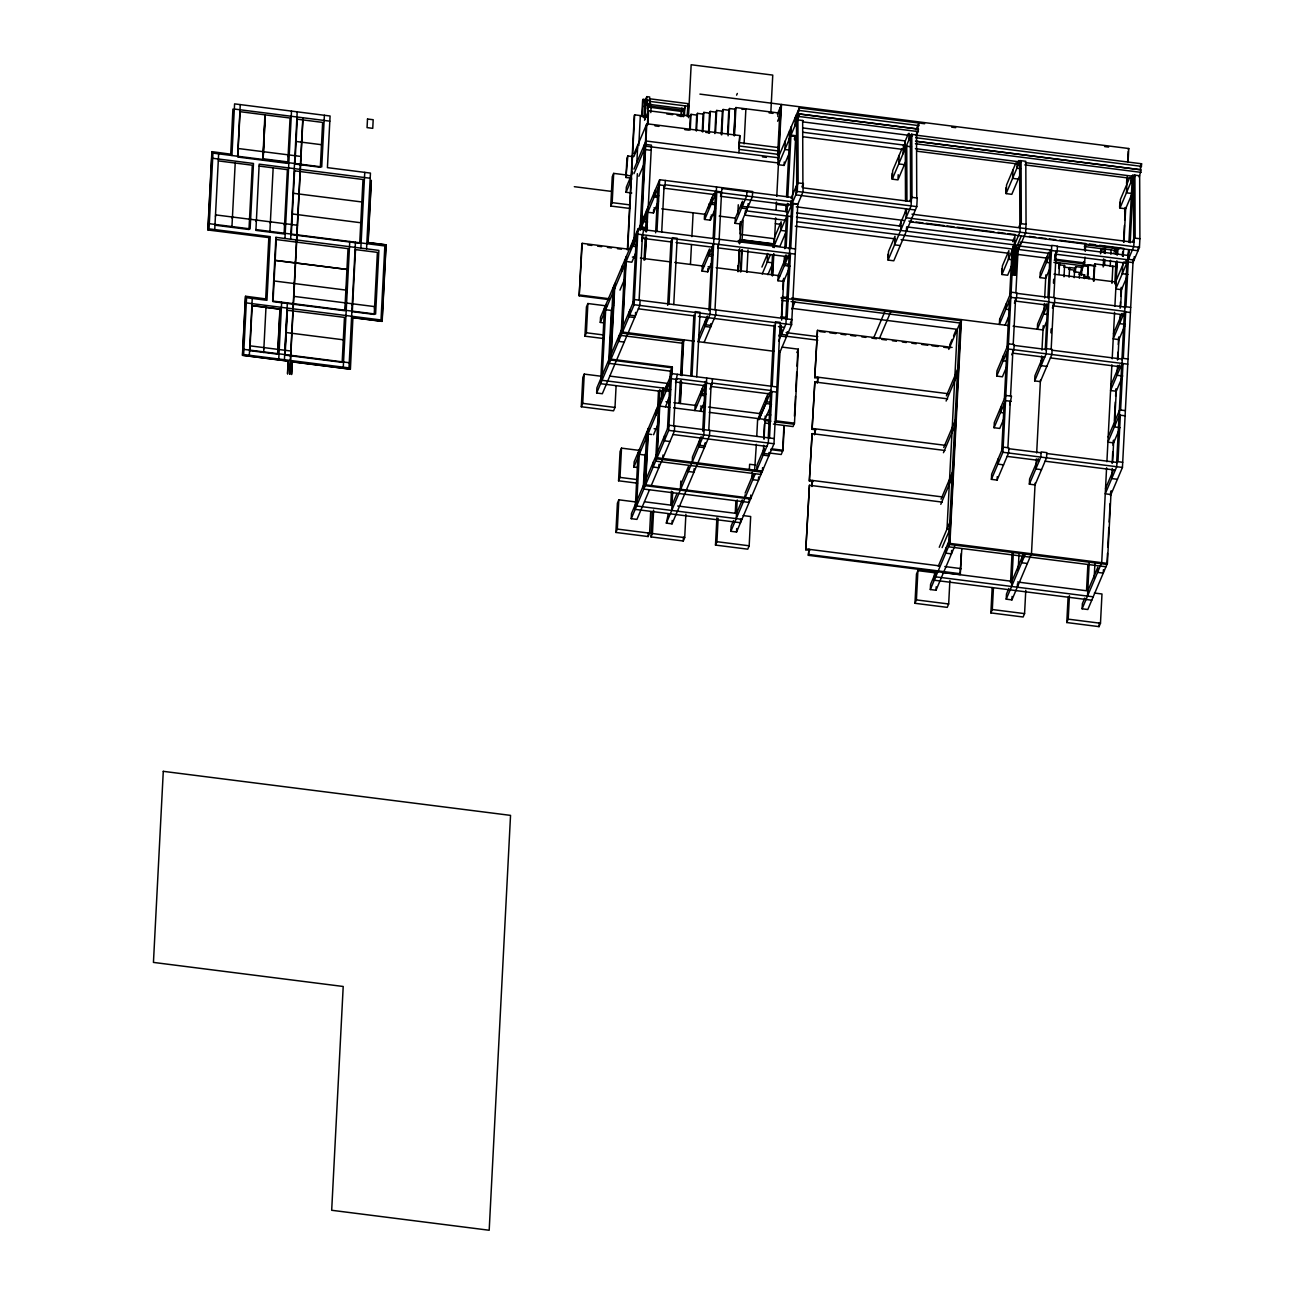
<?xml version="1.0" encoding="UTF-8"?>
<svg xmlns="http://www.w3.org/2000/svg" width="1295" height="1295" viewBox="0 0 1295 1295"><rect width="100%" height="100%" fill="white"/><g stroke="black" fill="none" stroke-linecap="round" stroke-linejoin="round"><path stroke-width="1.5" d="M738.344 270.509L739.186 250.761M740.109 229.037L740.287 225.087M262.772 160.094L264.908 114.964M208.009 229.895L212.04 151.79M214.743 229.587L218.645 153.846M232.906 109.088L230.72 154.17L211.894 151.644L207.864 229.992L268.842 237.6L265.685 298.902L245.483 296.215L242.44 355.348L288.137 361.143L287.49 373.494M231.918 155.529L234.589 103.875L330.079 116L327.425 167.638L370.451 173.093L366.55 248.834M231.918 227.208L235.204 163.17M237.616 156.242L240.271 104.604M245.613 296.361L242.586 355.235L288.283 361.03L287.603 374.012M249.336 355.251L252.25 298.449M249.854 350.767L252.169 305.669L280.076 309.214L277.745 354.312M263.662 352.515L265.977 307.417M269.862 232.015L273.164 167.978M277.599 354.296L279.93 309.197M278.749 358.99L281.662 302.188M284.949 238.49L291.505 111.095M284.431 359.719L287.361 302.9M290.647 239.203L297.202 111.823M284.787 355.202L287.118 310.104M289.643 374.271L302.82 118.428L302.463 119.723M289.821 374.304L302.998 118.444M291.537 374.012L292.168 361.726L350.265 369.091M291.65 374.53L292.298 361.872L350.411 369.237L352.92 317.55L382.025 321.241L385.959 244.917L367.99 242.634L371.196 180.458M324.397 115.271L321.727 166.909L212.947 153.118L209.045 228.859L270.234 236.613L266.948 300.31L246.568 297.72L243.638 354.539L348.986 367.893L355.445 242.23M345.49 309.618L346.817 283.783M343.288 367.181L349.763 241.517M360.852 248.122L364.753 172.381M371.341 180.474L368.136 242.521L386.104 244.804L382.154 321.403L353.049 317.712M608.731 299.566L579.173 295.81L581.843 244.172L582.2 243.33L629.483 249.32M579.173 295.81L582.2 243.33M616.096 385.991L614.995 407.456L613.555 410.839L581.309 406.76L582.815 377.492L584.239 374.109L601.317 376.262M603.907 338.578L584.935 336.182L586.441 306.915L587.881 303.532L606.853 305.928M581.309 406.76L582.734 403.36L584.239 374.109M584.935 336.182L586.376 332.783L587.881 303.532M627.719 333.835L602.337 393.729L596.639 393L596.914 387.836L622.328 327.959M604.069 322.908L600.281 322.423L600.54 317.259L638.014 228.972L795.518 248.948M604.49 307.951L600.589 383.692L662.457 391.543M629.71 208.43L610.738 206.034L612.244 176.767L613.684 173.384L626.974 175.068M605.93 304.568L602.029 380.309L667.006 388.549M610.738 206.034L612.179 202.651L613.684 173.384M608.699 361.985L611.353 310.444L613.522 305.377M613.118 287.636L609.217 363.377L671.085 371.228M614.558 284.252L610.657 359.994L672.51 367.845M614.915 283.395L611.013 359.152L672.218 366.906L671.797 374.87M631.636 178.192L625.938 177.48L626.942 158.103L627.832 155.999L633.53 156.711M631.766 193.004L626.084 192.275L626.343 187.111L632.656 172.235M625.938 177.48L627.832 155.999M618.832 336.198L618.557 341.362L624.222 342.09M622.199 270.784L622.458 265.621M624.983 259.696L621.082 335.437L682.934 343.288M625.971 257.381L622.069 333.123L683.922 340.957M630.034 182.967L630.293 177.803M626.408 256.313L622.506 332.054L694.282 341.168M627.379 249.951L634.291 115.676L634.647 114.834L646.351 116.323M627.735 249.109L634.647 114.834M650.689 511.703L649.588 533.168L648.147 536.551L615.886 532.455L617.407 503.188L618.832 499.805L635.91 501.974M637.528 483.197L618.557 480.785L620.062 451.518L621.503 448.135L640.475 450.547M615.886 532.455L617.327 529.072L618.832 499.805M618.557 480.785L619.997 477.402L621.503 448.135M636.849 162.361L637.739 145.137M629.24 311.658L628.981 316.822L634.679 317.55M632.883 241.08L632.607 246.244L636.412 246.73M629.969 309.958L629.694 315.138L635.392 315.851L635.57 312.403M633.595 239.381L633.336 244.545L637.124 245.03M633.741 243.816L637.35 173.676M638.791 145.639L640.345 115.563M641.818 115.465L642.595 100.605L643.129 99.343L646.351 99.747M642.271 116.064L643.129 99.343M632.915 302.933L636.282 237.519M635.327 257.996L635.521 254.03M596.639 393L634.113 304.714L638.014 228.972M644.052 117.845L645.007 99.569L644.457 100.848M645.072 118.994L646.14 98.339M644.489 144.376L640.054 230.445L647.338 213.303M650.155 100.476L649.442 102.159L649.702 96.995L646.852 96.639L646.593 101.803L647.306 100.12L650.155 100.476L649.896 105.64L650.608 103.94L647.759 103.584L647.047 105.284L647.306 100.12M646.367 124.822L641.025 228.406L646.982 229.166M647.759 103.584L647.5 108.748L648.212 107.048L681.931 111.483M738.911 152.778L739.801 135.57L646.82 123.77L641.478 227.353L647.435 228.098M647.419 125.437L648.212 107.048M647.872 124.385L648.568 110.755L690.316 116.048L691.044 114.349L696.726 115.077L697.455 113.377L703.136 114.106L703.865 112.406L709.547 113.134L710.275 111.435L715.973 112.163L716.685 110.463L722.383 111.192L723.096 109.492L728.794 110.221L729.506 108.521L735.204 109.249L735.916 107.55L779.412 113.07M639.099 300.149L642.466 234.735M644.101 216.394L643.825 221.558L647.597 222.028M640.07 300.278L639.811 305.442L628.204 332.783M643.712 229.701L641.964 238.329M650.43 107.388L650.608 103.94M650.802 112.584L651.061 107.42M644.052 260.166L645.25 236.936M645.541 231.125L646.61 210.47M649.507 489.769L636.93 519.392L631.232 518.68L631.507 513.516L656.921 453.622M637.69 467.511L633.886 467.042L634.161 461.878L671.636 373.591L776.919 386.946M646.059 237.94L644.942 259.777L646.513 236.872M646.367 231.967L647.597 208.139M646.82 230.915L648.05 207.087M648.067 210.567L651.45 145.153L645.752 144.425L644.311 147.808M638.111 452.554L635.181 509.372L740.497 522.727L740.675 519.279M639.552 449.171L636.622 505.989L741.938 519.344M665.322 180.458L665.08 185.622L659.349 184.894L647.775 212.25L653.473 212.963L653.651 209.531M654.509 191.838L654.25 197.002L658.038 197.487M655.238 190.155L654.962 195.318L658.766 195.804M655.626 232.825L657.925 188.293M643.275 487.988L644.975 455.063L647.128 449.98M646.739 432.239L643.809 489.057L749.125 502.411L749.303 498.964M656.97 231.384L659.657 179.746L752.638 191.53L752.363 196.694L740.756 224.035L735.074 223.323L735.333 218.159L742.521 201.227L742.262 206.391L747.943 207.103L748.121 203.671M648.18 428.855L645.25 485.674L750.566 499.028L750.744 495.046M648.536 428.014L645.606 484.816L750.89 498.17M661.713 231.983L664.108 185.509M648.147 536.551L648.358 532.65M653.425 461.878L653.149 467.042L658.815 467.77L658.993 464.322M655.804 415.404L656.079 410.24M685.897 514.196L684.699 537.619L683.258 541.002L650.996 536.907L652.308 511.541M657.601 408.572L658.507 391.025M658.588 404.315L655.659 461.117L760.958 474.472L761.12 471.024M650.996 536.907L652.437 533.524L653.635 510.117M659.042 405.189L659.851 389.585M659.576 401.984L656.662 458.786L761.946 472.141M660.029 400.932L657.099 457.734L762.415 471.089L762.561 467.641M661.389 399.41L661.794 391.446L663.234 388.063L662.813 396.027M667.686 305.345L670.988 241.064M669.013 303.953L672.429 237.665L677.172 238.28L673.756 304.552M662.975 455.014L662.797 458.462L674.404 431.122L674.663 425.958M666.504 385.683L666.229 390.863L670.033 391.333M664.562 435.638L664.286 440.802L669.984 441.53M667.216 384L666.941 389.164L670.745 389.649M680.992 116.696L681.267 111.127M681.526 115.433L681.915 108.003M668.188 402.729L668.398 398.747M683.274 116.76L684.909 105.85L684.391 115.886M667.508 428.613L669.903 382.138M669.903 381.086L670.422 371.147L672.218 366.906M631.232 518.68L668.706 430.393L671.846 367.748M697.422 463.966L672.04 523.86L666.342 523.131L668.188 514.245M687.24 116.259L687.888 103.632L650.122 98.841M687.532 115.66L687.823 110.091M687.969 116.242L688.552 105.105M688.438 117.699L691.158 64.75L772.759 75.094L770.833 112.357M673.691 425.828L676.087 379.354M689.62 129.678L690.316 116.048M675.585 382.948L677.301 374.304M670.761 504.775L671.457 491.226M690.235 129.937L691.044 114.349M671.733 510.44L672.688 491.711M672.04 523.86L672.202 520.412M679.179 402.923L680.312 381.021M680.62 375.048L682.255 343.207L683.695 339.824L681.85 375.647M680.069 402.583L681.186 380.681M681.494 374.708L683.242 340.876M680.409 403.506L681.542 381.62M695.933 130.649L696.726 115.077M696.548 130.908L697.455 113.377M690.445 264.439L691.481 244.577M691.886 236.629L693.116 212.801M680.344 490.125L680.814 481.076M702.246 131.637L703.136 114.106M702.861 131.896L703.865 112.406M690.753 375.518L693.877 315.009M683.258 541.002L683.452 537.101M691.983 376.165L695.318 311.609L700.061 312.224L696.726 376.764M708.543 132.608L709.547 113.134M704.318 219.324L704.529 215.358M698.588 338.238L698.41 341.686L710.016 314.345L713.917 238.604M711.327 263.371L707.75 271.837L702.052 271.108L702.311 265.944L709.498 249.012L709.239 254.176L713.027 254.662M715.439 208.333L710.405 220.182L704.707 219.47L704.982 214.306L713.642 193.894M709.174 132.867L710.275 111.435M694.104 468.774L693.926 472.222L688.26 471.493L688.519 466.329L680.62 484.961M708.64 208.058L708.851 204.157M698.944 441.789L698.669 446.953L704.367 447.665L704.545 444.234M701.599 390.151L701.34 395.315L705.128 395.784M705.144 321.289L704.885 326.453L710.566 327.166L710.745 323.734M708.786 250.712L708.511 255.876L712.315 256.361M711.441 199.058L711.182 204.221L714.969 204.707M700.741 407.828L700.563 411.26L704.868 401.11M707.75 271.837L707.912 268.389M710.405 220.182L710.583 216.751M714.856 133.595L715.973 112.163M699.656 440.09L699.397 445.253L705.079 445.982L705.257 442.534M702.327 388.451L702.052 393.615L705.856 394.101M705.872 319.59L705.597 324.754L711.295 325.482M712.169 197.374L711.894 202.538L715.698 203.024M715.585 131.896L716.685 110.463M702.716 431.122L704.998 386.59L706.439 383.207L712.169 383.919L712.396 378.755M705.128 384.291L705.273 381.426M708.915 310.59L712.185 247.151M663.655 188.147L714.889 194.638L715.034 191.773M713.156 238.102L715.39 194.703M706.714 378.043L703.816 434.845L692.21 462.185L692.469 457.022L701.129 436.625M704.707 219.47L716.313 192.129L716.556 186.949M714.403 238.668L716.831 191.32L721.574 191.919L719.146 239.267M721.169 134.567L722.383 111.192M721.784 134.826L723.096 109.492M708.786 430.28L711.182 383.806M715.002 309.78L718.369 244.367M709.773 430.409L709.498 435.573L697.908 462.914M715.973 309.91L715.714 315.073L704.108 342.414M719.615 239.332L717.867 247.96M722.27 187.678L720.538 196.322L790.743 205.128L792.184 201.745L716.313 192.129M727.58 133.595L728.794 110.221M728.098 135.797L729.506 108.521M733.893 134.567L735.204 109.249M734.071 135.732L735.398 108.602M734.475 135.667L735.916 107.55M743.103 515.572L750.679 516.527L749.174 545.794L747.749 549.177L715.487 545.082L716.896 517.773M715.487 545.082L716.928 541.698L718.126 518.291M738.749 148.099L739.801 135.57M737.778 214.322L738.279 204.772M744.075 143.891L745.888 108.812L741.938 109.411M737.891 271.578L738.182 265.766M738.781 254.144L738.992 250.275M739.332 243.428L739.542 239.51M740.044 229.717L740.465 221.655M738.425 265.637L738.118 271.594L739.688 248.689M738.83 257.689L739.251 249.757M739.558 243.8L739.753 239.818M740.06 233.861L740.675 221.947M741.808 202.91L741.533 208.074L747.231 208.803M739.995 242.732L741.031 222.869M740.432 271.901L741.566 250.048M741.97 242.1L743.103 220.247M741.177 271.642L742.31 249.595M785.013 220.231L745.159 215.18L745.386 210.875M746.94 190.818L746.681 195.982L735.074 223.323M745.159 215.18L747.183 206.65L787.036 211.7M772.176 386.347L775.495 321.791L780.237 322.39L773.989 443.748L736.547 532.035L730.849 531.306L731.125 526.142L733.488 520.558M746.875 272.371L748.024 249.935M735.269 512.966L735.868 501.343M736.24 518.615L737.211 499.902M736.547 532.035L736.726 528.587M744.868 498.3L745.046 494.868M749.352 469.438L749.627 464.274L755.276 464.986M751.909 478.308L752.217 472.351M756.345 444.331L754.564 471.218M756.749 436.383L757.672 418.512M758.902 419.774L759.08 416.342M766.122 398.326L765.847 403.49L759.388 418.722L759.615 413.558L768.275 393.162M758.611 476.965L758.433 480.396L752.767 479.684L753.042 474.52L745.143 493.136M777.842 116.582L777.971 114.009M771.496 274.313L772.5 254.856M773.066 243.848L772.888 247.296L774.329 243.913L740.627 239.624M777.615 155.578L780.076 107.857M763.678 438.374L764.39 424.469M772.289 275.867L773.39 254.467M773.779 246.697L774.2 238.717M777.987 164.238L781.063 105.526M763.71 445.27L763.192 455.128L768.89 455.856L769.068 452.408M764.018 439.313L765.232 416.003M772.694 275.592L773.827 253.626M774.135 247.636L775.673 217.868M776.061 210.13L776.482 202.02M776.773 196.322L781.5 104.474L777.372 114.203M766.802 396.626L766.543 401.79L770.331 402.276M768.275 437.5L770.476 394.894L771.901 391.511L769.521 437.985M770.946 385.683L774.07 325.174M768.566 437.856L768.307 443.019L756.701 470.36L756.96 465.196L764.147 448.28L763.888 453.444L769.57 454.156M759.356 418.722L770.962 391.381L771.221 386.218M789.4 267.919L783.653 281.452L777.955 280.74L778.214 275.576L786.874 255.18M916.666 132.268L916.455 136.299L918.56 129.047L799.015 113.895L798.885 116.469L778.408 164.724L784.09 165.436L784.268 162.004M785.32 140.88L784.867 149.492L788.671 149.961M789.189 139.326L789.626 130.714M785.822 210.777L786.13 204.756M786.534 196.727L789.545 138.484M784.025 264.261L784.414 256.475M784.819 248.705L786.324 219.502L787.765 216.119L786.162 247.264M791.067 127.331L790.614 135.943L796.312 136.655M780.658 331.795L780.998 325.191M781.484 315.672L782.455 296.393M782.844 289.449L783.346 279.072M776.013 421.96L780.076 350.88M781.338 326.13L780.788 336.085L786.47 336.797M781.646 320.14L783.815 278.279M784.689 260.344L784.414 265.507L790.112 266.22M786.81 216.006L787.457 203.38M787.765 197.358L791.423 126.489M785.401 258.644L785.142 263.808L788.93 264.293M785.547 258.935L785.757 255.034M790.743 205.128L790.97 200.838M794.936 125.777L795.373 117.181M785.871 318.343L789.043 256.896L790.468 253.512L787.101 318.926M789.4 249.789L791.617 206.973L793.042 203.59L797.785 204.189L791.617 324.689L780.011 352.03M796.457 114.64L796.911 121.131M786.194 318.813L785.919 323.977L778.635 341.152M789.821 248.235L789.561 253.399L777.955 280.74M790.743 248.349L793.042 203.59M797.882 111.257L797.445 119.852L803.143 120.581M787.376 331.666L787.198 335.114L781.5 334.385L781.775 329.221L778.894 335.988M799.193 110.447L799.323 107.873L918.867 123.025L918.738 125.615L917.297 128.998L797.752 113.83L799.193 110.447L918.738 125.615M783.863 427.107L782.633 451.113L770.849 449.624M796.231 186.237L795.794 194.849L915.338 210M769.424 453.007L781.193 454.496L782.989 450.272L784.236 426.265M774.685 237.017L781.144 221.785L780.707 230.397L786.389 231.109L779.93 246.341L774.232 245.629L797.234 191.45L797.671 182.854L803.369 183.566L802.916 192.178L797.898 204.027L792.2 203.299L795.729 135.7L794.288 139.083M794.45 416.229L795.486 396.238M795.745 391.203L796.716 372.232M797.024 366.226L797.849 350.217M773.406 424.08L793.058 426.573L794.482 423.174L798.303 349.164L782.277 347.125M809.764 550.31L805.798 549.808L809.44 485.269L942.274 502.12M813.309 481.449L809.343 480.947L812.094 433.631L944.945 450.482M816.044 429.827L812.078 429.325L814.83 381.993L947.616 398.844M818.699 378.172L814.733 377.671L817.485 330.355L952.1 347.432M805.798 549.808L809.44 485.269M809.343 480.947L812.094 433.631M812.078 429.325L814.83 381.993M814.733 377.671L817.485 330.355M808.371 555.328L809.003 549.323L808.371 555.328L960.178 574.591L961.829 548.675M817.242 383.19L817.873 377.185L817.598 382.349M887.82 257.689L887.998 254.241M891.899 178.5L892.158 173.336M910.094 200.676L911.534 197.293L917.216 198.005L916.779 206.617L893.777 260.797L888.095 260.068L888.532 251.457L895.007 236.224L894.554 244.836L900.252 245.548M905.852 161.26L897.953 179.875L892.255 179.163L892.708 170.551L902.048 148.553M898.034 178.16L898.212 174.712M899.167 155.319L898.73 163.931L904.412 164.643M903.036 153.765L903.473 145.153M904.477 150.382L904.914 141.77L908.442 133.482M900.672 230.445L901.11 221.833M904.833 149.54L905.27 140.928L803.127 127.978M908.782 140.232L909.139 133.336M906.354 231.157L906.532 227.726M911.534 197.293L911.081 205.889L888.095 260.068M949.882 580.581L948.668 603.988L947.228 607.371L914.966 603.292L916.488 574.025L917.912 570.642L934.99 572.795M914.966 603.292L916.407 599.893L917.912 570.642M955.143 545.179L936.01 590.261L930.312 589.533L930.587 584.369L935.977 571.678L935.702 576.842L1093.207 596.817M934.731 571.079L934.262 580.225L1091.766 600.2M936.01 590.261L936.188 586.813M946.03 547.979L945.771 553.143L951.453 553.855L951.631 550.424M930.312 589.533L949.899 543.398L961.424 319.622L948.782 349.407M960.275 572.876L961.262 553.499M1001.666 272.128L1001.844 268.68M1005.746 192.939L1006.021 187.775M991.387 479.36L991.662 474.197L1003.156 447.115L1008.854 447.827L1008.578 452.991L997.085 480.089L991.387 479.36L1002.897 452.279L1013.435 247.426L1018.178 248.025L1015.879 292.783M1004.062 418.285L999.74 428.435L994.058 427.722L994.317 422.559L1005.81 395.461L1011.508 396.189L1009.809 404.736M1006.717 366.647L1002.411 376.796L996.713 376.068L996.972 370.904L1008.481 343.822L1014.163 344.551L1013.904 349.715L1011.751 354.798M1011.945 265.07L1007.639 275.236L1001.942 274.508L1002.395 265.896L1008.854 250.663L1008.417 259.275L1012.204 259.761M1019.715 175.699L1011.8 194.331L1006.118 193.602L1006.555 184.991L1015.895 162.992M997.085 480.089L997.263 476.641M998.121 458.964L997.862 464.128L1003.56 464.84M1000.792 407.31L1000.517 412.49L1004.321 412.959M1003.447 355.672L1003.188 360.836L1006.976 361.321M1006.102 304.034L1005.843 309.197L1009.631 309.683M1013.014 169.758L1012.577 178.37L1018.275 179.082M1025.786 590.212L1024.572 613.62L1023.131 617.003L990.869 612.907L992.18 587.558M990.869 612.907L992.31 609.524L993.427 588.059M1001.715 450.498L1004.111 404.024M1004.386 398.86L1006.765 352.37M1007.041 347.206L1009.436 300.731M1009.695 295.568L1012.01 250.809M1012.868 246.244L1012.722 249.109L796.716 221.72M1017.158 163.04L1016.883 168.204L1020.687 168.69M1014.373 244.528L1014.568 241.615M1018.323 164.821L1018.501 161.389M1013.03 274.831L1014.454 247.215M1014.519 244.884L1014.956 236.273L1012.674 241.679M1018.679 163.979L1018.857 160.531M1013.856 274.928L1015.28 247.313M1014.665 275.042L1016.089 247.426M1015.571 275.155L1016.996 247.539M1007.898 447.714L1010.294 401.24M1010.553 396.076L1012.949 349.585M1013.224 344.421L1015.62 297.947M1017.158 252.8L1025.608 232.906L1026.045 224.31L1020.347 223.582L1019.91 232.193L1001.942 274.508M1019.133 248.154L1019.294 244.917M1020.395 242.165L1020.217 245.613L796.506 217.236M1035.126 483.1L1031.484 553.758L1011.913 599.893L1006.215 599.164L1006.49 594L1008.854 588.416M1010.537 582.701L1012.075 552.835M1011.605 586.473L1013.305 553.434M1011.913 599.893L1012.091 596.445M1017.303 587.185L1017.481 583.737M1018.178 570.075L1019.003 554.163M1021.933 557.595L1021.674 562.758L1027.356 563.487M1029.347 484.168L1040.84 457.086L1041.115 451.923L1046.797 452.651L1046.538 457.815L1035.045 484.897L1029.347 484.168L1029.606 479.004L1038.234 458.689M1046.425 348.646L1052.123 349.359L1051.848 354.522L1040.354 381.604L1034.673 380.892L1034.932 375.728L1042.831 357.096M1049.274 269.862L1045.68 278.328L1039.982 277.599L1040.257 272.436L1048.756 252.379M1036.081 463.772L1035.806 468.936L1041.504 469.664M1041.39 360.496L1041.131 365.659L1046.829 366.372M1044.061 308.841L1043.786 314.005L1047.59 314.491M1046.716 257.203L1046.457 262.367L1050.245 262.853M1036.065 465.051L1036.372 458.883M1036.68 452.942L1040.435 380.147M1041.245 364.235L1041.682 355.931M1041.973 350.136L1043.236 325.644M1043.948 311.998L1044.385 303.435M1044.66 298.028L1045.858 274.88M1050.213 250.599L1047.93 298.028M1045.275 349.666L1047.558 305.118M1050.909 332.831L1051.119 328.962M1053.466 283.136L1053.677 279.251M1054.761 257.948L1054.972 254.079M1051.168 349.245L1053.563 302.755M1053.839 297.591L1056.218 251.117M1052.366 307.967L1054.519 302.884L1054.777 297.72L1049.08 296.992M1055.02 256.313L1057.173 251.246L1057.432 246.082L1051.75 245.354L1046.166 353.81L1034.673 380.892M1058.695 268.518L1059.585 263.144L1053.887 262.416M1059.002 274.427L1059.585 263.144M1064.004 276.774L1064.587 265.475L1058.889 264.747M1069.103 277.227L1069.589 267.822L1063.891 267.094L1064.587 265.475M1074.202 277.68L1074.591 270.153L1068.909 269.425L1069.589 267.822M1074.801 272.031L1075.692 266.592L1081.374 267.32L1082.07 265.702L1081.568 275.268M1075.384 272.339L1075.692 266.592M1079.318 278.134L1079.609 272.484L1073.911 271.772L1074.591 270.153M1080.985 274.961L1081.374 267.32M1083.413 265.88L1083.64 261.574M1084.562 249.32L1084.757 245.483M1084.919 250.421L1085.226 244.609L1084.417 246.503M1080.516 273.083L1084.676 262.917L1084.967 257.106M1085.275 251.295L1085.663 243.541L1059.391 240.206M1094.388 593.013L1101.98 593.984L1100.475 623.251L1099.034 626.634L1066.772 622.539L1068.084 597.173M1084.417 278.603L1084.611 274.831L1078.913 274.103M1066.772 622.539L1068.213 619.156L1069.427 595.749M1087.169 277.891L1088.447 264.811L1094.129 265.524L1094.825 263.905L1116.646 266.673M1087.751 278.198L1088.447 264.811M1093.352 280.821L1094.372 264.973M1094.825 263.905L1093.935 281.128L1094.631 279.51M1111.142 490.692L1107.387 563.39L1087.816 609.508L1082.118 608.796L1082.393 603.632L1084.757 598.047M1100.831 248.591L1100.556 253.755L1102.822 248.413M1086.537 590.342L1087.881 564.458M1103.194 266.964L1103.615 258.919M1103.923 252.897L1104.133 248.883M1087.509 596.088L1089.208 563.066M1104.538 265.572L1104.845 259.55M1105.153 253.529L1105.461 247.507M1094.178 577.716L1094.906 563.778M1110.22 266.301L1110.527 260.279M1110.851 254.257L1111.045 250.226M1111.968 283.411L1112.858 266.187L1112.405 267.256M1114.801 283.734L1115.95 261.639M1116.355 253.61L1116.565 249.595M1115.61 285.046L1116.857 260.813M1117.132 255.293L1117.472 248.689M1119.608 207.378L1119.867 202.214M1106.594 467.754L1101.705 562.661L1082.118 608.796M1106.901 461.732L1111.887 364.769M1112.195 358.78L1114.59 312.257M1114.898 306.284L1117.196 261.768M1117.617 253.69L1117.925 247.636L1115.27 253.901M1127.314 176.476L1126.44 192.809L1132.121 193.538L1125.663 208.77L1119.965 208.042L1120.402 199.43L1129.758 177.431M1099.034 626.634L1099.245 622.733M1103.437 569.67L1103.259 573.118L1097.577 572.39L1097.836 567.226L1087.768 590.925L1017.562 582.022M1122.409 256.038L1122.603 252.217M1124.675 212.056L1124.869 208.22M1107.516 553.305L1106.95 564.442L949.445 544.467L960.971 320.674L780.917 297.834M1107.824 547.332L1108.844 527.437M1109.135 522.031L1110.074 503.545M1110.479 495.775L1110.689 491.744M1112.146 463.464L1112.745 451.68M1113.085 445.302L1113.328 440.494M1114.331 421.069L1115.319 401.984M1115.61 396.173L1115.999 388.759M1117.472 360.026L1117.876 352.272M1118.265 344.535L1118.653 337.218M1120.143 308.242L1120.466 301.929M1120.774 295.859L1121.211 287.296M1122.83 256.022L1123.073 251.44M1123.558 241.955L1124.4 225.459M1124.691 219.859L1125.323 207.491M1126.553 183.615L1126.877 177.528M1127.67 162.102L1128.22 151.288M1112.275 468.466L1111.709 478.567L1117.407 479.296M1112.599 462.412L1113.732 440.203M1116.339 389.714L1114.38 426.929L1120.062 427.641M1117.585 365.481L1117.035 375.275L1122.733 376.003M1117.893 359.427L1119.042 337.218M1120.191 314.993L1119.689 323.637L1125.387 324.365M1120.596 306.915L1121.535 288.753M1122.894 262.496L1122.263 273.714L1127.961 274.443M1123.202 256.442L1123.623 248.365L1119.819 247.879M1123.93 242.375L1125.679 208.43M1128.042 162.49L1128.754 148.52L699.915 94.114M1125.97 263.095L1127.411 259.712L1057.189 250.809L1055.765 254.192L1125.97 263.095L1126.116 260.23M1130.745 182.66L1131.004 177.48M1116.63 463.124L1118.912 418.576L1120.353 415.193L1117.957 461.667M1119.188 413.413L1121.583 366.938L1123.008 363.555L1120.612 410.029M1121.939 359.832L1124.238 315.3L1125.679 311.901L1123.283 358.391M1124.594 308.178L1126.812 265.378L1128.236 261.995L1125.938 306.737M1119.349 429.341L1113.603 442.874L1107.905 442.162L1119.398 415.08L1119.673 409.916L1125.371 410.628M1128.333 254.225L1128.528 250.21M1128.949 242.181L1132.057 181.931L1134.922 175.149L1135.148 238.15M1132.186 179.26L1132.364 175.829M1132.542 178.419L1132.72 174.971M1130.179 242.812L1133.481 178.532L1133.724 241.534M1122.7 462.283L1117.018 461.554L1116.743 466.718L1105.25 493.8L1110.948 494.528L1122.441 467.446L1133.174 259.146M1134.242 256.604L1134.064 260.052L1128.366 259.324L1128.819 250.712L1127.297 261.865L1132.995 262.594L1139.454 247.345L1139.891 238.749L1134.21 238.021L1133.756 246.633L1115.804 288.947L1121.486 289.675L1127.233 276.126M1139.131 177.026L1141.235 169.791L915.533 141.155M916.261 141.349L1139.988 169.726L1141.413 166.343L1141.559 163.769L915.84 135.133M1138.192 247.296L1138.014 250.744L910.304 221.85M238.231 149.848L238.782 148.585L301.039 156.468M215.456 216.281L215.99 215.019M232.21 218.499L232.76 217.236M262.95 153.409L263.484 152.146M256.054 221.526L256.588 220.263M287.652 156.468L288.186 155.19M301.023 142.24L301.557 140.961M270.186 223.096L270.72 221.817M299.857 164.789L300.391 163.51M299.663 171.345L300.197 170.082M284.123 224.861L284.673 223.582M298.352 194.056L298.886 192.777M297.429 214.727L297.963 213.448M296.215 235.366L296.765 234.087M249.741 347.287L250.291 346.024M295.891 241.906L296.425 240.643M294.807 262.934L295.341 261.671M263.694 349.067L264.229 347.788M293.738 283.589L294.273 282.326M292.67 304.244L293.22 302.981M292.476 310.784L293.026 309.505M277.632 350.832L278.182 349.553M291.326 333.333L291.861 332.07M290.161 355.882L290.841 354.636M352.208 305.345L352.742 304.066M374.385 308.145L374.919 306.883M644.91 101.204L646.852 96.639M644.78 103.794L646.011 100.913M644.165 106.692L644.7 105.429M644.538 120.273L648.568 110.755M634.145 153.603L646.82 123.77M634.016 156.193L637.609 147.727M633.983 169.127L645.93 140.993L778.764 157.828L778.036 159.528M626.084 192.275L631.604 179.26M633.967 173.676L645.655 146.157L778.489 162.992M644.052 152.972L645.477 149.589L651.175 150.317M638.872 176.266L644.392 163.267M630.438 248.559L634.032 240.093M634.76 238.393L636.557 234.168M636.881 233.391L659.657 179.746M600.281 322.423L624.708 264.86M619.949 290.129L624.692 278.959M636.153 252.039L631.847 262.205L626.149 261.477L637.755 234.136L795.243 254.111M641.592 240.902L643.162 237.163M645.541 231.578L647.128 227.855M653.473 212.963L658.507 201.113M663.607 189.102L665.08 185.622M622.782 326.89L634.388 299.55L791.876 319.525L790.403 323.005M670.939 241.922L672.38 238.539M736.596 95.15L737.324 93.467M714.889 194.638L716.329 191.255L665.096 184.764M702.052 271.108L713.658 243.768M777.599 121.228L780.61 114.138M633.886 467.042L671.36 378.755L677.058 379.467M653.57 434.748L658.313 423.562M665.452 406.808L670.486 394.959M698.685 336.522L707.345 316.126M778.845 156.112L799.323 107.873M797.574 117.278L799.015 113.895M657.374 452.57L668.981 425.229L774.264 438.584M784.09 165.436L789.124 153.587M794.871 140.054L796.668 135.813L790.986 135.101M650.916 486.386L662.312 459.515M703.8 384.987L695.14 405.384L694.865 410.547L706.471 383.207M709.951 389.131L712.169 383.919M761.929 267.061L767.676 253.529L767.223 262.14L772.921 262.853M785.45 211.619L788.801 203.768M791.099 198.329L797.671 182.854M762.205 273.99L770.104 255.358M801.929 186.949L803.369 183.566M767.886 274.702L772.208 264.552M677.026 493.427L671.992 505.277L644.538 501.78M666.342 523.131L691.757 463.238M791.941 309.019L794.903 302.059M764.6 420.503L771.512 404.218L765.847 403.49M796.862 352.548L798.303 349.164M742.262 499.902L736.515 513.451L677.69 505.989M730.849 531.306L755.293 473.76M892.255 179.163L911.292 134.308L916.99 135.02M911.486 146.804L906.743 146.205L905.302 149.589L905.496 200.774M916.002 129.808L918.867 123.025M899.313 226.075L906.5 209.142L906.047 217.754L1139.454 247.345M873.656 337.963L885.068 311.043M879.337 338.675L890.766 311.771M1018.307 161.082L1017.109 163.898L916.957 151.207M1006.118 193.602L1020.12 160.596L1025.818 161.308L1026.045 224.31M949.688 345.004L952.003 339.533M953.557 335.891L955.872 330.419M946.386 395.881L958.575 367.149M1018.922 226.965L1020.347 223.582M946.111 401.045L958.316 372.312M1012.949 247.831L1014.39 244.447M1015.474 247.798L1016.154 246.196M1016.284 247.782L1021.318 235.933M943.731 447.52L955.92 418.803M943.456 452.7L955.645 423.967M1005.066 325.158L1009.372 314.993M1014.406 303.143L1016.591 297.64L1048.837 301.735L1037.327 329.254L1037.586 324.074L1046.214 303.775M941.06 499.174L953.266 470.441M940.801 504.338L952.99 475.605M996.713 376.068L1008.206 348.986L1127.751 364.154M1039.982 277.599L1051.475 250.518L1057.173 251.246M939.263 547.267L949.704 522.694M942.112 547.623L949.85 529.396L947.001 529.04L957.296 329.351L792.2 308.404M994.058 427.722L1005.551 400.624L1011.249 401.353M938.292 566.206L949.721 539.303M1068.618 269.101L1069.298 267.482L1074.996 268.211M1047.331 319.816L1043.009 329.966L1013.095 326.178M1128.317 149.572L1128.754 148.52M1084.611 274.831L1083.931 276.45L1089.613 277.162L1088.933 278.781M960.453 569.428L960.809 568.586L944.832 566.546M1132.17 175.521L1130.972 178.354L1024.814 164.886M1119.965 208.042L1133.983 175.035L1139.665 175.764L1139.891 238.749M1140.118 167.152L1141.559 163.769M1114.056 252.201L1115.529 248.737M1116.241 280.351L1124.141 261.719M1132.769 241.404L1134.21 238.021M1115.707 283.119L1116.16 282.067L1053.968 274.184M1113.49 333.705L1122.118 313.39M1023.277 554.422L1011.881 581.309L941.659 572.39M1006.215 599.164L1025.349 554.098M1124.675 326.049L1118.912 339.598L1113.231 338.869L1124.74 311.35L1054.535 302.447L1053.094 305.83L1123.315 314.75M1110.835 385.36L1119.463 365.044M1122.004 377.703L1116.258 391.236L1110.56 390.523L1122.069 363.426L1122.328 358.262L1128.026 358.99M1108.18 436.998L1119.673 409.916M1105.509 488.636L1113.425 470.02M920.632 123.235L924.646 123.737M951.679 127.169L955.694 127.671M1104.586 146.562L1108.601 147.08M798.885 116.469L918.43 131.637M769.084 112.875L773.034 113.377M649.977 101.415L687.758 106.206M802.884 121.892L912.473 135.781M915.711 137.707L1141.413 166.343M648.763 104.296L684.537 108.845M648.682 105.931L684.456 110.48M915.403 143.745L1141.105 172.364M666.779 113.944L672.672 114.688M678.564 115.433L682.497 115.935M677.075 115.482L680.943 115.967M802.9 132.268L905.059 145.234L903.262 149.459L803.11 136.768M915.419 148.65L1021.286 162.069M1025.284 162.587L1135.132 176.525M641.996 116.647L646.334 117.214M654.995 125.874L658.977 126.376M684.845 129.662L688.827 130.164M705.71 132.349L709.676 132.867M738.733 142.515L778.263 147.533M739.186 145.979L778.716 150.997M739.639 149.459L779.169 154.477M762.447 156.873L766.413 157.391M234.314 109.039L329.82 121.163M803.143 187.872L911.308 201.599M797.234 191.45L916.779 206.617M626.845 175.359L630.633 175.845M722.205 188.536L792.41 197.439M911.971 214.161L1133.983 242.327M295.972 141.463L321.629 144.716M776.369 204.319L786.405 205.581M796.312 206.844L904.072 220.506M908.847 221.121L912.862 221.623M916.051 222.028L922.898 222.902M926.022 223.29L943.99 225.573M946.985 225.961L953.962 226.835M957.021 227.224L993.88 231.902M997.862 232.404L1005.195 233.343M1007.85 233.667L1015.231 234.605M1029.282 236.386L1035.773 237.212M1039.318 237.665L1045.761 238.49M1049.355 238.944L1055.733 239.753M1089.5 244.027L1095.521 244.787M1099.536 245.305L1117.601 247.604M1085.032 244.577L1119.155 248.915M1084.627 246.536L1116.662 250.599M796.733 212.93L900.883 226.139M906.581 226.868L1014.746 240.579M1021.366 241.938L1051.718 245.791M1057.416 246.503L1127.621 255.406M574.316 186.69L612.13 191.482M746.956 210.939L792.508 216.718M1019.246 246.001L1051.508 250.081L1050.067 253.48L1017.805 249.385M1014.163 248.235L1017.206 248.624M1014.115 249.336L1017.142 249.725M1014.034 250.744L1017.077 251.133M1013.969 251.958L1017.012 252.331M653.926 207.831L657.844 208.317M661.761 208.819L705.144 214.322M711.149 215.083L715.164 215.601M719.178 216.103L735.22 218.143M1013.904 253.367L1016.931 253.755M612.179 202.651L629.257 204.804M263.452 158.832L288.121 161.956M775.365 223.679L781.354 224.44M795.324 226.204L895.104 238.863M901.061 239.624L1008.837 253.286M1016.785 254.306L1046.748 258.11M1054.745 259.113L1084.676 262.917M1013.823 254.807L1016.866 255.196M1054.259 260.166L1084.223 263.97M1083.769 264.617L1095.748 266.139M1013.726 256.896L1016.753 257.284M1055.441 262.335L1087.751 266.414M1013.58 259.599L1016.624 259.987M212.688 158.281L253.48 163.461L250.113 228.875L209.304 223.695M370.176 178.257L259.178 164.174L255.908 230.38L284.091 233.958L287.393 169.661L259.227 166.084M218.418 160.904L252.298 165.21L248.98 229.506L215.116 225.201M1013.435 262.318L1016.478 262.707M1013.321 264.795L1016.348 265.167M1013.224 266.689L1016.251 267.061M1013.127 268.421L1016.17 268.81M740.886 234.46L774.588 238.733M1013.062 269.732L1016.089 270.121M1012.998 271.011L1016.025 271.4M1012.917 272.452L1015.96 272.84M1012.868 273.455L1015.911 273.828M641.494 227.062L647.435 227.807M740.61 239.931L774.313 244.205L773.86 245.257L738.182 240.724M1012.819 274.378L1015.863 274.767M293.301 193.279L361.985 201.988M642.012 238.248L672.024 242.052M676.039 242.57L712.056 247.135M718.061 247.895L788.121 256.782M1130.681 307.352L1124.983 306.624L1124.724 311.787L1130.422 312.516M1016.802 293.334L1049.063 297.429M1054.761 298.141L1124.966 307.061M1048.82 302.156L1054.519 302.884M587.752 244.917L591.734 245.435M597.61 246.18L601.641 246.681M607.452 247.426L611.531 247.944M617.472 248.689L621.438 249.19M1015.15 301.023L1047.412 305.118M292.233 213.934L360.916 222.772M632.397 257.074L636.379 257.575M640.361 258.094L670.859 261.946M674.776 262.448L704.48 266.22M708.155 266.689L712.509 267.239M716.135 267.693L779.93 275.786M216.249 214.97L297.51 225.281M255.795 229.587L384.842 245.953L381.021 319.978L246.293 302.9M783.637 297.073L787.619 297.575M791.617 298.077L1009.177 325.676M781.613 300.375L787.943 301.185M791.099 301.589L959.983 323.005L948.458 546.798L1105.962 566.773M1014.131 345.409L1046.376 349.504M1052.074 350.217L1122.279 359.12M780.658 316.757L786.356 317.485M579.545 294.969L609.103 298.724M634.113 304.714L791.617 324.689M1012.463 353.098L1044.725 357.193M1050.423 357.906L1120.628 366.809M275.026 260.295L347.076 269.441L275.026 260.424M819.897 331.552L825.061 332.2M829.885 332.815L835.89 333.576M840.908 334.207L845.878 334.838M850.815 335.47L855.849 336.117M861.855 336.878L865.837 337.38M871.843 338.141L876.585 338.74M881.83 339.403L886.492 340.002M892.433 340.747L896.399 341.249M902.34 342.01L906.306 342.511M911.793 343.207L916.212 343.774M921.781 344.47L927.77 345.231M932.076 345.781L938.017 346.526M943.747 347.254L949.915 348.047M638.37 308.825L694.411 315.931M698.426 316.449L774.475 326.097M778.473 326.599L784.479 327.36M605.672 309.732L611.353 310.444M786.097 332.621L817.809 336.635M785.757 336.133L817.809 340.196M273.957 280.95L346.024 290.096M697.746 341.605L774.021 351.285M586.376 332.783L603.454 334.952M293.836 296.361L375.21 306.672M1119.398 415.08L1125.096 415.792M252.185 305.539L280.076 309.084M815.089 376.829L947.875 393.68M770.962 391.381L776.66 392.11M286.13 332.54L343.466 339.824M609.994 376.117L668.171 383.498M250.583 345.911L291.019 351.042M665.97 401.677L669.92 402.178M673.869 402.68L696.467 405.545M700.482 406.063L705.516 406.695M708.511 407.083L760.91 413.72M766.689 414.465L770.8 414.983M243.897 349.375L349.245 362.729M249.854 350.637L277.745 354.183M1008.805 448.701L1041.067 452.781M1046.765 453.509L1116.97 462.412M659.77 406.096L669.758 407.358M673.61 407.844L703.719 411.664M709.207 412.36L770.525 420.147M776.466 420.891L794.482 423.174M764.147 420.454L770.784 421.296M774.394 421.749L794.045 424.242M1002.897 452.279L1122.441 467.446M812.434 428.467L945.22 445.318M765.539 423.077L769.473 423.578M1007.154 456.39L1039.399 460.47M1045.097 461.198L1115.303 470.101M582.734 403.36L614.995 407.456M668.706 430.393L773.989 443.748M654.088 428.726L657.811 429.195M672.963 434.505L766.867 446.419M771.221 448.766L782.989 450.272M647.905 434.019L651.709 434.505M639.277 454.335L644.975 455.063M809.699 480.105L942.55 496.956M619.997 477.402L637.075 479.571M949.899 543.398L1107.387 563.39M806.154 548.967L939.005 565.818M617.327 529.072L649.588 533.168M652.437 533.524L684.699 537.619M716.928 541.698L749.174 545.794M808.744 554.487L960.55 573.75M916.407 599.893L948.668 603.988M992.31 609.524L1024.572 613.62M1068.213 619.156L1100.475 623.251M1021.302 223.695L1021.075 160.709L1019.634 164.093L1019.861 225.12M916.52 134.955L916.747 197.957M906.743 146.205L906.937 201.324M905.529 208.657L905.529 212.59M802.657 120.516L802.9 183.518M265.2 114.98L263.063 160.094L265.2 114.996M163.283 771.334L153.441 962.412L343.207 986.482L331.682 1210.275L489.186 1230.25L510.538 815.381L163.283 771.334M240.061 111.678L237.73 157.035L287.717 163.38L290.064 118.023L240.061 111.678M275.916 237.341L272.646 301.039L375.599 314.102L378.885 250.404L275.916 237.341M276.24 239.543L273.035 301.638L344.81 310.735L348.015 248.656L276.24 239.543M287.409 310.266L285.11 355.105L342.155 362.341L344.47 317.372L287.409 310.266M294.596 170.827L291.31 234.605L359.719 243.282L363.005 179.503L294.596 170.827M297.251 119.189L294.952 164.028L320.334 167.249L322.633 122.41L297.251 119.189M355.51 249.595L352.305 311.658L374.206 314.426L377.395 252.379L355.51 249.595M367.505 119.01L367.052 127.622L372.75 128.334L373.187 119.723L367.505 119.01M812.192 481.319L811.916 486.483L812.548 480.461L812.192 481.319M814.846 429.665L814.587 434.829L815.202 428.823L814.846 429.665M999.643 319.266L999.368 324.43L1010.877 297.348L1016.559 298.06L1016.834 292.897L1011.136 292.184L999.643 319.266M677.075 378.609L675.634 381.993L705.047 385.732L706.487 382.333L677.075 378.609M797.914 119.917L796.49 123.3L796.716 186.302L798.141 182.903L797.914 119.917M712.185 383.061L710.745 386.444L769.57 393.907L771.011 390.523L712.185 383.061M911.777 134.356L910.336 137.739L910.563 200.741L912.004 197.342L911.777 134.356"/></g></svg>
